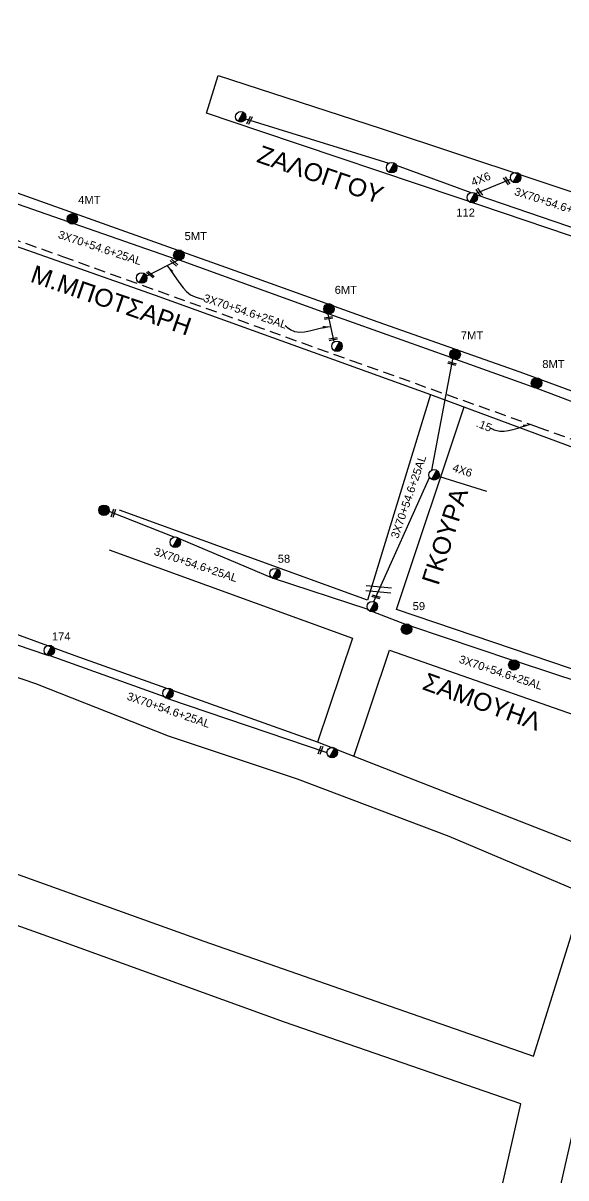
# Model space of a CAD drawing. Header units: millimetres. Extents: x 1113 to 5794, y 757 to 3537.
# Drawn here: x 1827 to 1949, y 1122.8 to 1382.5 of the extents above; entities that cross this region are included whole.
import ezdxf

# ---------------------------------------------------------------- set-up
doc = ezdxf.new("R2010")
doc.units = ezdxf.units.MM
doc.linetypes.add('DASHED', pattern=[19.05, 12.7, -6.35])
for name, color, linetype in [('Άγνωστα', 7, 'Continuous'), ('Επιγραφές - Σχήματα', 7, 'Continuous'), ('Μηχανική τομή', 7, 'Continuous'), ('Στύλος Ξύλινος', 7, 'Continuous'), ('Στύλος Ξύλινος @ 1', 7, 'Continuous'), ('Στύλος ΦΜ', 7, 'Continuous'), ('Στύλος ΦΜ @ 1', 7, 'Continuous'), ('Συνεστραμμένα ΧΤ   3x70+54.6+25 AL', 7, 'SYN_LINE'), ('Τομή', 7, 'Continuous'), ('Υπόβαθρο ΔΕΗ', 7, 'Continuous'), ('Υπόγεια καλώδια Παροχών ΧΤ   .15', 7, 'DASHED'), ('Υπόγεια καλώδια Παροχών ΧΤ   4x6', 7, 'DASHED')]:
    doc.layers.add(name, color=color, linetype=linetype)
doc.styles.get("Standard").update_dxf_attribs({"font": 'arial.ttf'})
doc.linetypes.add('SYN_LINE', pattern='A,0.5,-0.0001,["/\\/\\/\\/",Standard,S=0.1,R=0,X=0,Y=-0.05],-0.25', length=0.7501)
doc.dimstyles.new('ISO-25', dxfattribs={"dimtxt": 2.5, "dimasz": 1.8, "dimexe": 1.25, "dimexo": 0.625, "dimtad": 1, "dimtxsty": 'Standard', "dimcen": 1.8, "dimadec": 0, "dimazin": 0, "dimtfac": 1, "dimtmove": 0, "dimatfit": 3, "dimfxl": 1.25, "dimarcsym": 0})

# ---------------------------------------------------------------- blocks, each defined once
blk = doc.blocks.new('ΥΠΑΡΧΩΝ ΤΣΙΜΕΝΤΕΝΙΟΣ ΣΤΥΛΟΣ')
at = {"layer": 'Στύλος ΦΜ'}
blk.add_hatch(color=7, dxfattribs=at).paths.add_polyline_path([(-1.29, -2.28, 0.574793), (2.62, 0, 0.268822), (1.3, 2.27)])
at = {"layer": 'Στύλος ΦΜ', "color": 7}
blk.add_line((-1.29, -2.28), (1.3, 2.27), dxfattribs=at)
blk.add_circle((0, 0), 2.62, dxfattribs=at)
at = {"layer": 'Στύλος ΦΜ', "flags": 4}
for tag, p in [('ΑΡΙΘΜΟΣ', (-4.68, 8.05)), ('ΤΥΠΟΣ', (-4.91, 3.03))]:
    blk.add_attdef(tag, p, '', height=4, dxfattribs=at)
blk = doc.blocks.new('ΥΠΑΡΧΩΝ ΞΥΛΙΝΟΣ ΣΤΥΛΟΣ')
at = {"layer": 'Στύλος Ξύλινος'}
h = blk.add_hatch(color=7, dxfattribs=at)
h.paths.add_polyline_path([(-2.62, 0, 0.270008), (-1.29, -2.28), (1.3, 2.27, 0.576266)])
h.paths.add_polyline_path([(-1.29, -2.28, 0.574793), (2.62, 0, 0.268822), (1.3, 2.27)])
at = {"layer": 'Στύλος Ξύλινος', "color": 7}
blk.add_line((-1.29, -2.28), (1.3, 2.27), dxfattribs=at)
blk.add_circle((0, 0), 2.62, dxfattribs=at)
at = {"layer": 'Στύλος Ξύλινος', "flags": 4}
for tag, p in [('ΑΡΙΘΜΟΣ', (-4.91, 8.6)), ('ΤΥΠΟΣ', (-4.85, 3.39))]:
    blk.add_attdef(tag, p, '', height=4, dxfattribs=at)
blk = doc.blocks.new('ΜΗΧΑΝΙΚΗ ΤΟΜΗ')
at = {"layer": 'Μηχανική τομή', "ltscale": 40}
for p, q in [((-1.89, 0.78), (1.89, 0.78)), ((1.89, 0), (-1.89, 0))]:
    blk.add_line(p, q, dxfattribs=at)
blk = doc.blocks.new('ΤΟΜΗ')
at = {"layer": 'Τομή', "ltscale": 40}
for p, q in [((-5.68, 0), (5.68, 0)), ((5.68, -2.33), (-5.68, -2.33))]:
    blk.add_line(p, q, dxfattribs=at)

msp = doc.modelspace()

# ---------------------------------------------------------------- linework, layer by layer
at = {"layer": 'Άγνωστα', "color": 85, "linetype": 'SYN_LINE', "lineweight": -3, "ltscale": 10}
msp.add_lwpolyline([(1928.69, 1344.16), (1936.56, 1347.43)], dxfattribs=at)
at = {"layer": 'Συνεστραμμένα ΧΤ   3x70+54.6+25 AL', "color": 85, "lineweight": -3, "ltscale": 20}
for points in [[(1876.95, 1360.94), (1909.19, 1350.99)], [(1910.84, 1350.56), (1927.62, 1344.4)], [(1928.96, 1343.84), (1952.18, 1335.91)]]:
    msp.add_lwpolyline(points, dxfattribs=at)
at = {"layer": 'Συνεστραμμένα ΧΤ   3x70+54.6+25 AL', "color": 1, "lineweight": -3, "ltscale": 20}
for points in [[(1837.07, 1337.8), (1811.45, 1346.73)], [(1861.21, 1329.42), (1838.47, 1337.37)], [(1861.8, 1329.15), (1854.7, 1325.61)], [(1895.05, 1317.25), (1862.15, 1329.15)], [(1923.12, 1307.33), (1895.74, 1317.05)], [(1918.88, 1281.99), (1923.55, 1306.95)], [(1941.64, 1300.65), (1924.22, 1306.84)], [(1966.69, 1291.16), (1942.33, 1300.38)], [(1905.83, 1252.41), (1918.33, 1280.34)]]:
    msp.add_lwpolyline(points, dxfattribs=at)
at = {"layer": 'Συνεστραμμένα ΧΤ   3x70+54.6+25 AL', "color": 1, "lineweight": -3, "ltscale": 5}
msp.add_lwpolyline([(1895.46, 1317.08), (1896.85, 1310.79)], dxfattribs=at)
at = {"layer": 'Συνεστραμμένα ΧΤ   3x70+54.6+25 AL', "color": 5, "lineweight": -3, "ltscale": 20}
for points in [[(1860.9, 1266.91), (1846.29, 1272.67)], [(1883.01, 1257.69), (1862.11, 1266.5)], [(1904.51, 1250.62), (1883.01, 1257.69)], [(1912.79, 1247.34), (1905.57, 1250.12)], [(1936.87, 1239.27), (1914.12, 1246.91)], [(1966.75, 1229.46), (1938.3, 1238.79)]]:
    msp.add_lwpolyline(points, dxfattribs=at)
at = {"layer": 'Συνεστραμμένα ΧΤ   3x70+54.6+25 AL', "color": 133, "lineweight": -3, "ltscale": 20}
for points in [[(1796.56, 1252.59), (1832.25, 1240.41)], [(1832.93, 1240.26), (1858.64, 1231.04)], [(1859.43, 1230.63), (1895.27, 1218.51)]]:
    msp.add_lwpolyline(points, dxfattribs=at)
at = {"layer": 'Υπόβαθρο ΔΕΗ', "lineweight": -3}
for points in [[(1808.57, 1350.41), (1876.63, 1326.1), (1906.7, 1315.3), (1938.63, 1304.09), (1985.91, 1286.68), (1996.19, 1319.13), (1960.02, 1331.26), (1924.57, 1343.25), (1880.43, 1358.12), (1868.21, 1362.27), (1870.82, 1370.69), (1907.49, 1358.83), (1941.11, 1347.6), (1979.29, 1334.86), (1998.7, 1328.81), (2013.38, 1381.44), (2013.38, 1381.44), (1924.55, 1411.51), (1896.99, 1420.55), (1869.27, 1430.95), (1842.22, 1442.32), (1824.87, 1448.37)], [(1918.58, 1298.99), (1904.4, 1252.75), (1848.65, 1272.95)], [(1967.23, 1231.54), (1910.9, 1250.61), (1926.09, 1296.2)], [(1846.3, 1264.05), (1900.99, 1244.21), (1893.11, 1220.78)], [(1901.35, 1217.57), (1909.3, 1241.48), (1964.12, 1222.33)], [(1964.6, 1182.75), (1951.51, 1137.66), (1942.73, 1099.12), (1993.95, 1082.12), (2016.54, 1132.05), (2027.43, 1156.59), (1964.6, 1182.75)]]:
    msp.add_lwpolyline(points, dxfattribs=at)
for points in [[(1918.58, 1298.99), (1982.02, 1275.42), (1955.4, 1196.45), (1893.11, 1220.78), (1838.69, 1240.21), (1805.62, 1252.28), (1779.59, 1260.56), (1754.18, 1267.5), (1736.69, 1271.64), (1731.02, 1272.99), (1737.06, 1302.88), (1741.91, 1335.26), (1743.92, 1361.9), (1757.14, 1357.25), (1800.46, 1341.11), (1856.67, 1321.31)], [(1949.81, 1176.09), (1953.02, 1186.74), (1922.73, 1199.62), (1888.64, 1212.5), (1859.64, 1222.19), (1829.82, 1233.91), (1801.48, 1243.6), (1776.13, 1251.73), (1755.06, 1257.69), (1728.53, 1263.95), (1720.18, 1223.49), (1737.19, 1219.59), (1755.19, 1214.75), (1781.7, 1206.78), (1820.97, 1192.74), (1867.6, 1176.09), (1941.7, 1150.2)]]:
    msp.add_lwpolyline(points, close=True, dxfattribs=at)
msp.add_lwpolyline([(1835.42, 1176.09), (1807.09, 1186.2), (1773.61, 1197.97), (1744.03, 1207.32), (1718.6, 1213.48), (1708.18, 1176.09), (1705.34, 1167.11), (1693.47, 1137.34, 0.234747), (1700.41, 1129.24), (1745.01, 1111.96), (1788.27, 1095.54), (1840.78, 1075.32), (1899.12, 1053.28), (1911.29, 1048.85), (1923.53, 1078.17), (1890.19, 1089.1), (1848.86, 1102.64), (1851.01, 1109.71), (1891.07, 1096.87), (1926.58, 1085.81), (1935.31, 1124), (1938.83, 1139.45), (1885.75, 1157.85)], format="xyb", close=True, dxfattribs=at)
at = {"layer": 'Υπόγεια καλώδια Παροχών ΧΤ   .15', "color": 27, "lineweight": -3, "ltscale": 0.2}
msp.add_lwpolyline([(1739.38, 1332.68), (1740.82, 1348.44), (1741.98, 1349.57), (1743.12, 1363.04), (1748.53, 1361.12), (1835.8, 1330.02), (1900.71, 1306.63), (1942.7, 1291.67), (1980.37, 1278.01)], dxfattribs=at)
at = {"layer": 'Υπόγεια καλώδια Παροχών ΧΤ   4x6', "color": 7, "linetype": 'SYN_LINE', "lineweight": -3, "ltscale": 15}
msp.add_line((1919.36, 1280.92), (1931.17, 1277.23), dxfattribs=at)

# ---------------------------------------------------------------- block references
at = {"layer": 'Μηχανική τομή', "lineweight": -3}
for p, xscale, yscale, zscale, rotation in [((1877.7, 1360.72), 0.4999999999999432, 0.4999999999999432, 0.4999999999999432, 243.7711648505813), ((1935.86, 1347.14), 0.4999999999999623, 0.4999999999999623, 0.4999999999999623, 125.4584778082236), ((1929.66, 1344.57), 0.4999999999999623, 0.4999999999999623, 0.4999999999999623, 125.4584778082236), ((1861.01, 1328.76), 0.4999999999999371, 0.4999999999999371, 0.4999999999999371, 139.3017908244072), ((1855.7, 1326.11), 0.4999999999999371, 0.4999999999999371, 0.4999999999999371, 139.3017908244072), ((1895.61, 1316.38), 0.4999999999999659, 0.4999999999999659, 0.4999999999999659, 189.999067450268), ((1896.66, 1311.63), 0.4999999999999659, 0.4999999999999659, 0.4999999999999659, 189.999067450268), ((1923.45, 1306.17), 0.4999999999997242, 0.4999999999997242, 0.4999999999997242, 163.6064413830408), ((1847.05, 1272.37), 0.4999999999997563, 0.4999999999997563, 0.4999999999997563, 250.0283012664212), ((1906.34, 1253.67), 0.4999999999997242, 0.4999999999997242, 0.4999999999997242, 163.6064413830408), ((1893.98, 1218.95), 0.4999999999999274, 0.4999999999999274, 0.4999999999999274, 69.52911085228503)]:
    msp.add_blockref('ΜΗΧΑΝΙΚΗ ΤΟΜΗ', p, dxfattribs=dict(at, xscale=xscale, yscale=yscale, zscale=zscale, rotation=rotation))
at = {"layer": 'Στύλος Ξύλινος @ 1', "lineweight": -3, "ltscale": 40}
ref = msp.add_blockref('ΥΠΑΡΧΩΝ ΞΥΛΙΝΟΣ ΣΤΥΛΟΣ', (1838.04, 1338.47), dxfattribs=dict(at, xscale=0.4499999999998181, yscale=0.4499999999998181, zscale=0.4499999999998181))
ref.add_attrib('ΤΥΠΟΣ', '4MT', (1839.34, 1341.85), dxfattribs={"layer": 'Στύλος Ξύλινος', "height": 1.8, "flags": 4})
ref = msp.add_blockref('ΥΠΑΡΧΩΝ ΞΥΛΙΝΟΣ ΣΤΥΛΟΣ', (1861.97, 1330.32), dxfattribs=dict(at, xscale=0.4499999999998181, yscale=0.4499999999998181, zscale=0.4499999999998181))
ref.add_attrib('ΤΥΠΟΣ', '5MT', (1863.26, 1333.7), dxfattribs={"layer": 'Στύλος Ξύλινος', "height": 1.8, "flags": 4})
ref = msp.add_blockref('ΥΠΑΡΧΩΝ ΞΥΛΙΝΟΣ ΣΤΥΛΟΣ', (1895.72, 1318.23), dxfattribs=dict(at, xscale=0.4499999999998181, yscale=0.4499999999998181, zscale=0.4499999999998181))
ref.add_attrib('ΤΥΠΟΣ', '6MT', (1897.01, 1321.61), dxfattribs={"layer": 'Στύλος Ξύλινος', "height": 1.8, "flags": 4})
ref = msp.add_blockref('ΥΠΑΡΧΩΝ ΞΥΛΙΝΟΣ ΣΤΥΛΟΣ', (1924.08, 1308.01), dxfattribs=dict(at, xscale=0.4499999999998181, yscale=0.4499999999998181, zscale=0.4499999999998181))
ref.add_attrib('ΤΥΠΟΣ', '7MT', (1925.37, 1311.39), dxfattribs={"layer": 'Στύλος Ξύλινος', "height": 1.8, "flags": 4})
ref = msp.add_blockref('ΥΠΑΡΧΩΝ ΞΥΛΙΝΟΣ ΣΤΥΛΟΣ', (1942.39, 1301.56), dxfattribs=dict(at, xscale=0.4499999999998181, yscale=0.4499999999998181, zscale=0.4499999999998181))
ref.add_attrib('ΤΥΠΟΣ', '8MT', (1943.68, 1304.94), dxfattribs={"layer": 'Στύλος Ξύλινος', "height": 1.8, "flags": 4})
at = {"layer": 'Στύλος Ξύλινος @ 1', "lineweight": -3, "ltscale": 40, "xscale": 0.4499999999998181, "yscale": 0.4499999999998181, "zscale": 0.4499999999998181}
for p in [(1845.14, 1272.95), (1937.3, 1238.17)]:
    msp.add_blockref('ΥΠΑΡΧΩΝ ΞΥΛΙΝΟΣ ΣΤΥΛΟΣ', p, dxfattribs=at)
at = {"layer": 'Στύλος Ξύλινος @ 1', "lineweight": -3, "ltscale": 40}
ref = msp.add_blockref('ΥΠΑΡΧΩΝ ΞΥΛΙΝΟΣ ΣΤΥΛΟΣ', (1913.17, 1246.22), dxfattribs=dict(at, xscale=0.4499999999998181, yscale=0.4499999999998181, zscale=0.4499999999998181))
ref.add_attrib('ΤΥΠΟΣ', '59', (1914.54, 1250.5), dxfattribs={"layer": 'Στύλος Ξύλινος', "height": 1.8, "flags": 4})
at = {"layer": 'Στύλος ΦΜ @ 1', "lineweight": -3, "ltscale": 40, "xscale": 0.4499999999998181, "yscale": 0.4499999999998181, "zscale": 0.4499999999998181}
for p in [(1875.88, 1361.42), (1909.81, 1349.99), (1937.69, 1347.75), (1853.61, 1325.18), (1897.53, 1309.83), (1919.36, 1280.92), (1861.19, 1265.76), (1905.48, 1251.29), (1859.54, 1231.8), (1896.45, 1218.48)]:
    msp.add_blockref('ΥΠΑΡΧΩΝ ΤΣΙΜΕΝΤΕΝΙΟΣ ΣΤΥΛΟΣ', p, dxfattribs=at)
at = {"layer": 'Στύλος ΦΜ @ 1', "lineweight": -3, "ltscale": 40}
ref = msp.add_blockref('ΥΠΑΡΧΩΝ ΤΣΙΜΕΝΤΕΝΙΟΣ ΣΤΥΛΟΣ', (1927.94, 1343.26), dxfattribs=dict(at, xscale=0.4499999999998181, yscale=0.4499999999998181, zscale=0.4499999999998181))
ref.add_attrib('ΤΥΠΟΣ', '112', (1924.34, 1338.99), dxfattribs={"layer": 'Στύλος ΦΜ', "height": 1.8, "flags": 4})
ref = msp.add_blockref('ΥΠΑΡΧΩΝ ΤΣΙΜΕΝΤΕΝΙΟΣ ΣΤΥΛΟΣ', (1883.59, 1258.71), dxfattribs=dict(at, xscale=0.4499999999998181, yscale=0.4499999999998181, zscale=0.4499999999998181))
ref.add_attrib('ΤΥΠΟΣ', '58', (1884.21, 1261.15), dxfattribs={"layer": 'Στύλος ΦΜ', "height": 1.8, "flags": 4})
ref = msp.add_blockref('ΥΠΑΡΧΩΝ ΤΣΙΜΕΝΤΕΝΙΟΣ ΣΤΥΛΟΣ', (1832.84, 1241.43), dxfattribs=dict(at, xscale=0.4499999999998181, yscale=0.4499999999998181, zscale=0.4499999999998181))
ref.add_attrib('ΤΥΠΟΣ', '174', (1833.42, 1243.68), dxfattribs={"layer": 'Στύλος ΦΜ', "height": 1.8, "flags": 4})
at = {"layer": 'Τομή', "lineweight": -3, "xscale": 0.4999999999996471, "yscale": 0.4999999999996471, "zscale": 0.4999999999996471, "rotation": 174.4563608910798}
msp.add_blockref('ΤΟΜΗ', (1906.81, 1254.59), dxfattribs=at)

# ---------------------------------------------------------------- texts
at = {"layer": 'Επιγραφές - Σχήματα', "color": 7, "lineweight": -3, "width": 168.3718, "attachment_point": 1}
for s, insert, char_height, rotation in [('ΖΑΛΟΓΓΟΥ', (1880.54, 1355.11), 4, 341.0124), ('4X6', (1927.44, 1347.48), 1.8, 21.0081), ('Μ.ΜΠΟΤΣΑΡΗ', (1829.64, 1328.18), 4, 341), ('ΓΚΟΥΡΑ', (1916.51, 1257.08), 4, 72.4274), ('ΣΑΜΟΥΗΛ', (1917.82, 1236.54), 4, 339.9745)]:
    msp.add_mtext(s, dxfattribs=dict(at, insert=insert, char_height=char_height, rotation=rotation))
at = {"layer": 'Συνεστραμμένα ΧΤ   3x70+54.6+25 AL', "color": 7, "lineweight": -3, "char_height": 1.8, "attachment_point": 1}
for s, insert, width, rotation in [('3X70+54.6+25AL', (1937.79, 1345.62), 168.3718, 341.8341), ('3X70+54.6+25AL', (1835.24, 1335.92), 168.3718, 341.5928), ('3X70+54.6+25AL', (1867.9, 1321.64), 168.3718, 341.5928), ('3X70+54.6+25AL', (1909.56, 1267.03), 168.3718, 70.9829), ('4X6', (1923.9, 1283.49), 7.6992, 341.5928), ('3X70+54.6+25AL', (1856.78, 1264.67), 168.3718, 341.5928), ('3X70+54.6+25AL', (1925.37, 1240.42), 168.3718, 341.5928), ('3X70+54.6+25AL', (1850.73, 1232.11), 168.3718, 340.8261)]:
    msp.add_mtext(s, dxfattribs=dict(at, insert=insert, width=width, rotation=rotation))
at = {"layer": 'Υπόγεια καλώδια Παροχών ΧΤ   .15', "color": 7, "lineweight": -3, "insert": (1929.3, 1293.48), "char_height": 1.8, "width": 168.3718, "attachment_point": 1, "rotation": 338.9112}
msp.add_mtext('.15', dxfattribs=at)

# ---------------------------------------------------------------- leaders
at = {"layer": 'Επιγραφές - Σχήματα', "lineweight": -3, "path_type": 1}
for points in [[(1859.31, 1327.91), (1865.62, 1320.91), (1867.56, 1320.39)], [(1896.09, 1314.23), (1887.04, 1313.52), (1885.84, 1314.44)], [(1941.15, 1292.23), (1933.16, 1290.88), (1932.1, 1291.35)]]:
    msp.add_leader(points, dimstyle='ISO-25', override={"dimgap": 0.625, "dimtad": 0}, dxfattribs=at)

doc.saveas('drawing.dxf')
